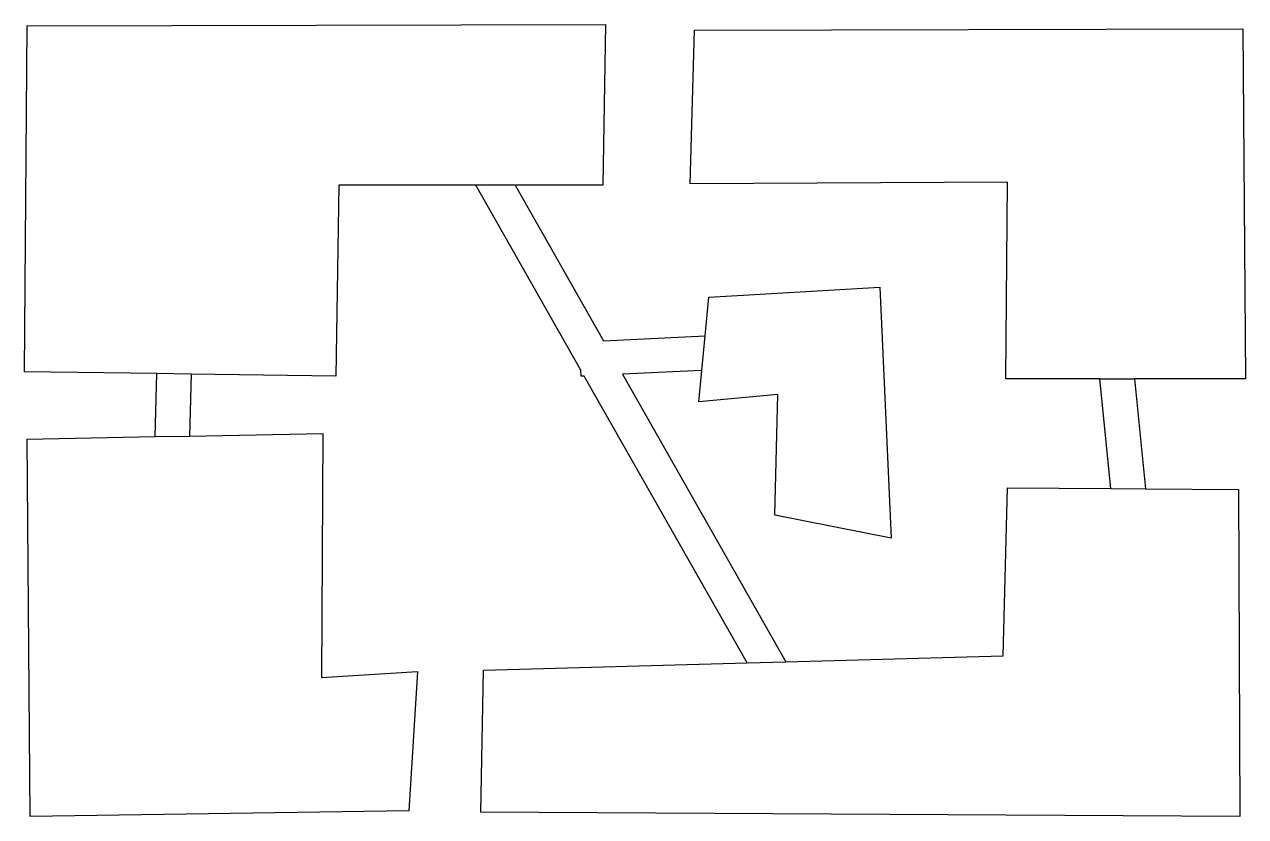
# Model space of a CAD drawing. Header units: millimetres. Extents: x -57.2 to 14, y -18.2 to 27.9.
import ezdxf

# ---------------------------------------------------------------- set-up
doc = ezdxf.new("R2010")
doc.units = ezdxf.units.MM
for name, color, linetype, true_color in [('hcd_building_outline', 178, 'Continuous', 0x000000), ('hcd_building_rooms', 6, 'Continuous', 0xfb00e8), ('hcd_doors', 178, 'Continuous', 0x000000)]:
    doc.layers.add(name, color=color, linetype=linetype, true_color=true_color)

msp = doc.modelspace()

# ---------------------------------------------------------------- linework, layer by layer
at = {"layer": 'hcd_building_outline'}
msp.add_lwpolyline([(-57.222, 7.686), (-57.054, 27.844), (-23.346, 27.928), (-23.514, 18.56), (-28.618, 18.56), (-23.466, 9.488), (-17.54, 9.778), (-17.324, 12.036), (-7.37, 12.621), (-6.701, -2.016), (-13.476, -0.678), (-13.309, 6.348), (-17.909, 5.93), (-17.733, 7.766), (-22.359, 7.539), (-12.838, -9.225), (-0.177, -8.875), (0.074, 0.911), (6.107, 0.874), (5.467, 7.268), (-0.01, 7.268), (0.074, 18.727), (-18.411, 18.643), (-18.16, 27.593), (13.791, 27.677), (13.958, 7.268), (7.477, 7.268), (8.118, 0.861), (13.54, 0.827), (13.624, -18.243), (-30.623, -17.992), (-30.456, -9.712), (-15.103, -9.287), (-24.597, 7.43), (-24.774, 7.421), (-24.791, 7.771), (-30.918, 18.56), (-38.904, 18.56), (-39.071, 7.435), (-47.499, 7.552), (-47.6, 3.938), (-39.824, 4.089), (-39.908, -10.13), (-34.303, -9.795), (-34.805, -17.909), (-56.887, -18.243), (-57.054, 3.755), (-49.602, 3.9), (-49.499, 7.579)], close=True, dxfattribs=at)
at = {"layer": 'hcd_building_rooms'}
for points in [[(-28.618, 18.56), (-30.918, 18.56)], [(-17.733, 7.766), (-17.54, 9.778)], [(-47.499, 7.552), (-49.499, 7.579)], [(5.467, 7.268), (7.477, 7.268)], [(-49.602, 3.9), (-47.6, 3.938)], [(6.107, 0.874), (8.118, 0.861)], [(-15.103, -9.287), (-12.838, -9.225)]]:
    msp.add_lwpolyline(points, dxfattribs=at)
at = {"layer": 'hcd_doors'}
for points in [[(-28.618, 18.56), (-30.918, 18.56)], [(-17.733, 7.766), (-17.54, 9.778)], [(-47.499, 7.552), (-49.499, 7.579)], [(5.467, 7.268), (7.477, 7.268)], [(-49.602, 3.9), (-47.6, 3.938)], [(6.107, 0.874), (8.118, 0.861)], [(-15.103, -9.287), (-12.838, -9.225)]]:
    msp.add_lwpolyline(points, dxfattribs=at)

doc.saveas('drawing.dxf')
